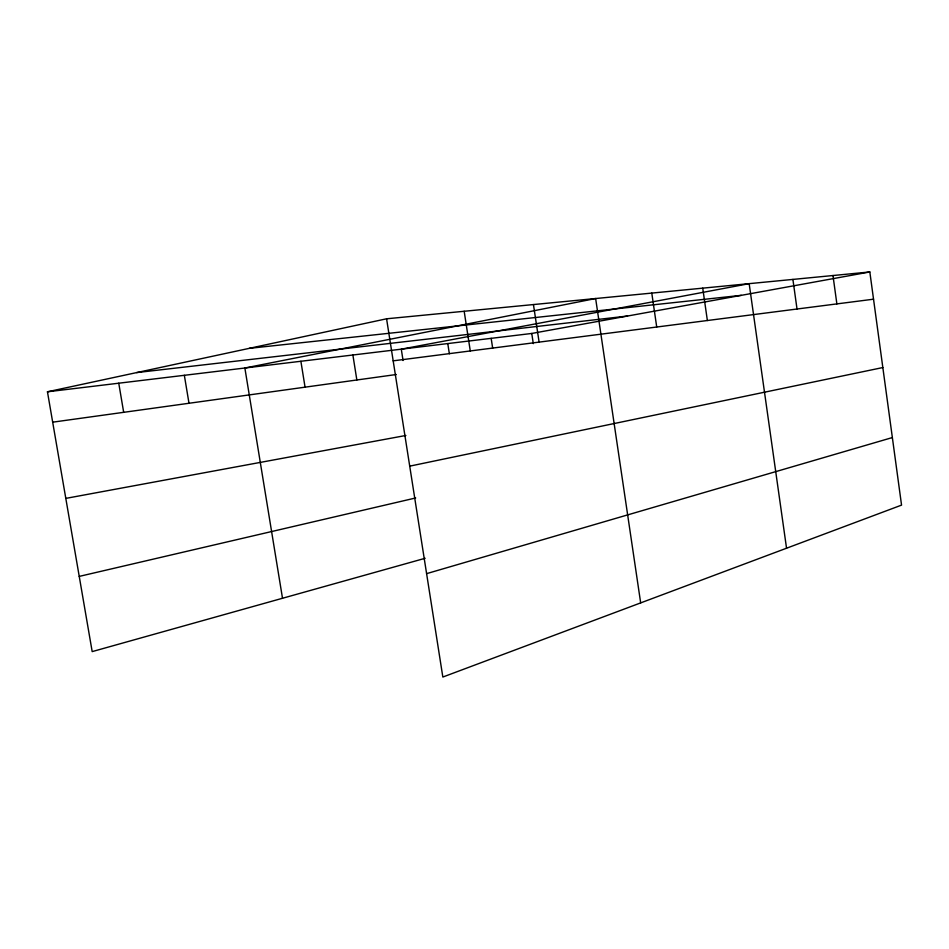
<?xml version="1.0" encoding="UTF-8"?>
<svg xmlns="http://www.w3.org/2000/svg" width="949" height="949" viewBox="0 0 949 949"><rect width="100%" height="100%" fill="white"/><g stroke="black" fill="none" stroke-linecap="round" stroke-linejoin="round"><path stroke-width="1.42" d="M426.599 573.647L892.357 437.56M425.152 558.285L92.183 651.607L47.45 391.795L386.575 318.793L869.83 271.96L901.55 505.117L442.839 677.04L386.575 318.793M79.23 576.399L415.686 497.964M409.719 466.149L882.831 367.548M65.801 498.391L405.875 435.472M47.45 391.795L531.76 333.455L869.83 271.96M52.681 422.175L396.302 374.511M393.171 360.845L873.531 299.196M136.632 372.589L627.55 316.029M249.326 348.342L741.276 295.341M118.755 383.206L123.678 412.329M184.343 375.306L188.993 403.266M282.505 598.261L244.866 368.01L595.64 298.532L640.67 602.888M300.88 361.261L305.056 387.168M352.886 354.997L356.848 379.98M403.064 360.525L401.285 349.173L749.164 283.656L786.543 548.214M464.18 311.272L470.277 350.952M447.774 343.574L449.352 353.763M491.167 338.342L492.673 348.2M533.445 304.558L539.103 342.114M531.76 333.455L533.302 343.633M651.785 293.087L656.72 327.025M702.735 288.152L707.373 320.525M792.901 279.421L797.018 309.018M832.973 275.53L836.876 303.905"/></g></svg>
